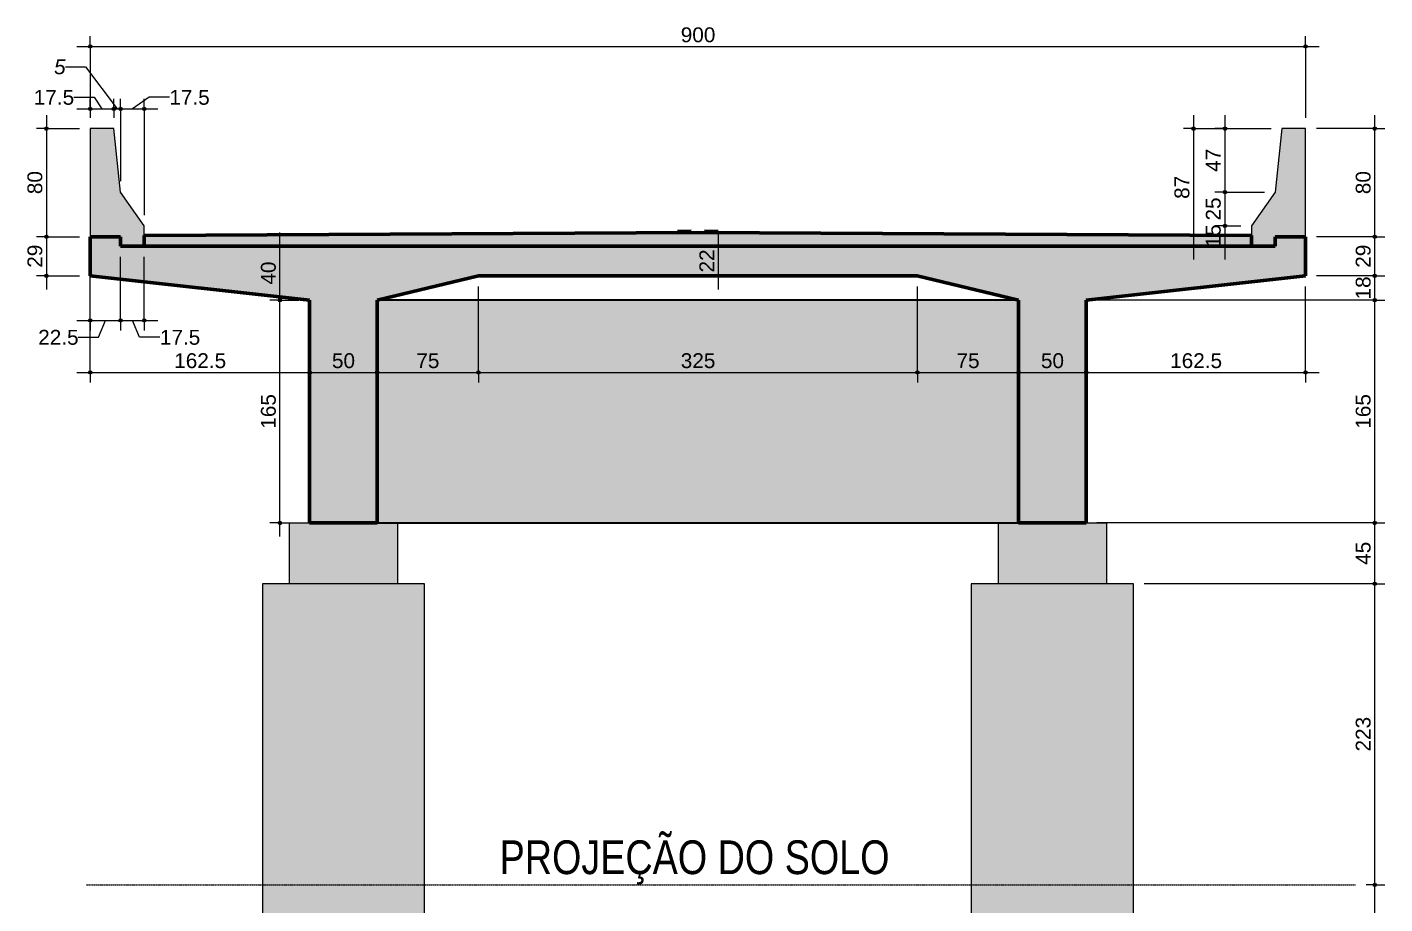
# Model space of a CAD drawing. Header units: centimetres. Extents: x -2559 to 17329, y -1156 to 2668.
# Drawn here: x 5559 to 6565, y 783 to 1432 of the extents above; entities that cross this region are included whole.
import ezdxf

# ---------------------------------------------------------------- set-up
doc = ezdxf.new("R2010")
doc.units = ezdxf.units.CM
doc.linetypes.add('_Tracejado médio', pattern=[0.3, 0.2, -0.1])
for name, color, linetype, lineweight in [('A-ANNO-DIMS', 7, 'Continuous', 9), ('A-ANNO-DIMS-50', 7, 'Continuous', 9), ('A-FLOR', 7, 'Continuous', 9), ('A-FLOR-OVHD', 7, '_Tracejado médio', 18), ('A-FLOR-PATT', 7, 'Continuous', 18), ('A-GENM', 7, 'Continuous', 9), ('A-WALL', 7, 'Continuous', 9), ('A-WALL-PATT', 7, 'Continuous', 25), ('G-ANNO-TEXT', 7, 'Continuous', 9)]:
    doc.layers.add(name, color=color, linetype=linetype, lineweight=lineweight)
doc.styles.add('Arial_B', font='arial.ttf', dxfattribs={"width": 0.8, "height": 25})
doc.styles.add('Arial_I', font='arial.ttf', dxfattribs={"height": 11})
doc.dimstyles.new('COTA_VARIÁVEL', dxfattribs={"dimscale": 30.48, "dimtxt": 11.222853, "dimasz": 0.328084, "dimexe": 0.246063, "dimexo": 0.262467, "dimgap": 0, "dimtad": 1, "dimdec": 1, "dimrnd": 0.1, "dimdsep": 46, "dimtxsty": 'Arial_I', "dimblk1": 'DOTSMALL', "dimblk2": 'DOTSMALL', "dimsah": 1, "dimcen": 0.09, "dimdle": 0.328084, "dimazin": 0, "dimtfac": 1, "dimtdec": 4, "dimtix": 1, "dimtmove": 0, "dimatfit": 3, "dimfxl": 1, "dimtvp": 1, "dimtolj": 1, "dimtzin": 0, "dimarcsym": 2})
doc.dimstyles.new('COTA_VARIÁVEL_1', dxfattribs={"dimscale": 30.48, "dimtxt": 11.222853, "dimasz": 0.328084, "dimexe": 0.246063, "dimexo": 0.262467, "dimgap": 0, "dimtad": 1, "dimdec": 1, "dimrnd": 0.1, "dimdsep": 46, "dimtxsty": 'Arial_I', "dimblk1": 'DOTSMALL', "dimblk2": 'DOTSMALL', "dimsah": 1, "dimcen": 0.09, "dimdle": 0.328084, "dimazin": 0, "dimtfac": 1, "dimtdec": 4, "dimtix": 1, "dimtmove": 1, "dimatfit": 3, "dimfxl": 1, "dimtvp": 1, "dimtolj": 1, "dimtzin": 0, "dimarcsym": 2})
pattern_1 = [(50, (1329.634, 256.45), (36.4365, -3.1877), [3.81, -41.91]), (355, (1329.634, 256.45), (-7.0485, 38.2117), [3.048, -33.528]), (100.451, (1332.67, 256.185), (29.3886, 35.0229), [3.238, -35.618]), (46.184, (1329.634, 266.61), (54.216, -8.4084), [5.715, -62.865]), (96.636, (1334.15, 265.91), (47.4805, 49.4854), [4.857, -53.427]), (351.184, (1329.634, 266.61), (47.481, 49.4846), [4.572, -50.292]), (21, (1334.714, 264.07), (30.32265, -20.4528), [3.81, -41.91]), (326, (1334.714, 264.07), (12.3607, 36.8379), [3.048, -33.528]), (71.451, (1337.24, 262.366), (42.6833, 16.3839), [3.238, -35.618]), (37.5, (1329.634, 256.451), (0.61807, 16.91082), [0.33528, -32.786, 0.33528, -33.701, -33.655]), (37.5, (1329.634, 256.451), (0.61807, 16.91082), [-67.158, 0.3353, -33.32]), (7.5, (1329.634, 256.451), (13.36414, 20.03578), [0.33528, -19.07, 0.33528, -32.024, -12.827]), (7.5, (1329.634, 256.451), (13.36414, 20.03578), [-51.765, 0.3353, -12.492]), (327.5, (1318.305, 256.451), (27.11816, -1.14606), [0.3353, -12.365, 0.3353, -39.289, -52.578]), (327.5, (1318.305, 256.451), (27.11816, -1.14606), [-52.324, 0.3353, -52.243]), (317.5, (1313.225, 256.45), (29.6258, 5.08507), [0.3353, -16.175, 0.3353, -25.979, -37.338]), (317.5, (1313.225, 256.45), (29.6258, 5.08507), [-42.824, 0.3353, -37.003])]

# ---------------------------------------------------------------- blocks, each defined once
blk = doc.blocks.new('tTB2 - tTB-1737867-CORTE B')
at = {"layer": 'A-GENM', "lineweight": 18, "true_color": 0x696969}
h = blk.add_hatch(dxfattribs=at)
h.set_pattern_fill('FP_1', color=251, style=0, pattern_type=2)
h.set_pattern_definition(pattern_1)
h.paths.add_polyline_path([(1882.2, 1270), (1882.2, 1277), (1904.7, 1277), (1904.7, 1357), (1887.2, 1357), (1882.2, 1310), (1864.7, 1285), (1864.7, 1270)])
h.paths.add_polyline_path([(1044.7, 1270), (1044.7, 1285), (1027.2, 1310), (1022.2, 1357), (1004.7, 1357), (1004.7, 1277), (1027.2, 1277), (1027.2, 1270)])
at = {"layer": 'A-GENM', "lineweight": 18}
for p, q in [((1004.7, 1357), (1004.7, 1277)), ((1022.2, 1357), (1004.7, 1357)), ((1027.2, 1310), (1022.2, 1357)), ((1887.2, 1357), (1882.2, 1310)), ((1904.7, 1357), (1887.2, 1357)), ((1904.7, 1277), (1904.7, 1357)), ((1044.7, 1285), (1027.2, 1310)), ((1882.2, 1310), (1864.7, 1285)), ((1004.7, 1277), (1027.2, 1277)), ((1027.2, 1277), (1027.2, 1270)), ((1044.7, 1270), (1044.7, 1285)), ((1864.7, 1285), (1864.7, 1270)), ((1882.2, 1270), (1882.2, 1277)), ((1882.2, 1277), (1904.7, 1277)), ((1027.2, 1270), (1044.7, 1270)), ((1864.7, 1270), (1882.2, 1270))]:
    blk.add_line(p, q, dxfattribs=at)
blk = doc.blocks.new('Modelos genéricos 7 - Modelos genéricos 3-1743157-CORTE B')
at = {"layer": 'A-GENM', "lineweight": 18, "true_color": 0x7f7f7f}
for points in [[(1688.5, 300), (1717.2, 300), (1717.2, 1020), (1657.2, 1020), (1657.2, 300), (1684.8, 300)], [(1773.3, 300), (1777.2, 300), (1777.2, 1020), (1717.2, 1020), (1717.2, 300), (1771.8, 300)]]:
    blk.add_hatch(color=8, dxfattribs=at).paths.add_polyline_path(points)
at = {"layer": 'A-GENM', "lineweight": 18}
for p, q in [((1657.2, 1020), (1657.2, 300)), ((1717.2, 1020), (1657.2, 1020)), ((1777.2, 1020), (1717.2, 1020)), ((1777.2, 300), (1777.2, 1020))]:
    blk.add_line(p, q, dxfattribs=at)
blk = doc.blocks.new('Modelos genéricos 9 - Modelos genéricos 5-1743184-CORTE B')
at = {"layer": 'A-GENM', "lineweight": 18, "true_color": 0x7f7f7f}
blk.add_hatch(color=8, dxfattribs=at).paths.add_polyline_path([(1711.3, 1020), (1757.2, 1020), (1757.2, 1065), (1677.2, 1065), (1677.2, 1020), (1708.7, 1020)])
at = {"layer": 'A-GENM', "lineweight": 18}
for p, q in [((1677.2, 1020), (1677.2, 1065)), ((1742.2, 1065), (1757.2, 1065)), ((1757.2, 1065), (1757.2, 1020))]:
    blk.add_line(p, q, dxfattribs=at)
blk = doc.blocks.new('Modelos genéricos 8 - Modelos genéricos 3-1743338-CORTE B')
at = {"layer": 'A-GENM', "lineweight": 18, "true_color": 0x7f7f7f}
for points in [[(1146.9, 300), (1192.2, 300), (1192.2, 1020), (1132.2, 1020), (1132.2, 300), (1144.3, 300)], [(1244.8, 300), (1252.2, 300), (1252.2, 1020), (1192.2, 1020), (1192.2, 300), (1242.7, 300)]]:
    blk.add_hatch(color=8, dxfattribs=at).paths.add_polyline_path(points)
at = {"layer": 'A-GENM', "lineweight": 18}
for p, q in [((1132.2, 1020), (1132.2, 300)), ((1192.2, 1020), (1132.2, 1020)), ((1252.2, 1020), (1192.2, 1020)), ((1252.2, 300), (1252.2, 1020))]:
    blk.add_line(p, q, dxfattribs=at)
blk = doc.blocks.new('Modelos genéricos 10 - Modelos genéricos 5-1743350-CORTE B')
at = {"layer": 'A-GENM', "lineweight": 18, "true_color": 0x7f7f7f}
blk.add_hatch(color=8, dxfattribs=at).paths.add_polyline_path([(1152.2, 1020), (1232.2, 1020), (1232.2, 1065), (1152.2, 1065)])
at = {"layer": 'A-GENM', "lineweight": 18}
for p, q in [((1152.2, 1065), (1167.2, 1065)), ((1152.2, 1020), (1152.2, 1065)), ((1232.2, 1065), (1232.2, 1020))]:
    blk.add_line(p, q, dxfattribs=at)
blk = doc.blocks.new('tTB6 - tTB-1754685-CORTE B')
at = {"layer": 'A-WALL', "lineweight": 25, "true_color": 0x818476}
blk.add_hatch(color=8, dxfattribs=at).paths.add_polyline_path([(1692.2, 1065), (1692.2, 1230), (1217.2, 1230), (1217.2, 1065), (1617.2, 1065)])
at = {"layer": 'A-WALL', "lineweight": 25}
for p, q in [((1692.2, 1230), (1217.2, 1230)), ((1217.2, 1065), (1692.2, 1065))]:
    blk.add_line(p, q, dxfattribs=at)
blk = doc.blocks.new('tTB1 - tTB-1754749-CORTE B')
at = {"layer": 'A-WALL-PATT', "lineweight": 18, "true_color": 0x696969}
h = blk.add_hatch(dxfattribs=at)
h.set_pattern_fill('FP_1', color=251, style=0, pattern_type=2)
h.set_pattern_definition(pattern_1)
h.paths.add_polyline_path([(1742.2, 1065), (1742.2, 1230), (1904.7, 1248), (1904.7, 1277), (1882.2, 1277), (1882.2, 1270), (1027.2, 1270), (1027.2, 1277), (1004.7, 1277), (1004.7, 1248), (1167.2, 1230), (1167.2, 1065), (1217.2, 1065), (1217.2, 1230), (1292.2, 1248), (1617.2, 1248), (1692.2, 1230), (1692.2, 1065), (1711.3, 1065)])
at = {"layer": 'A-WALL', "lineweight": 50}
for p, q in [((1027.2, 1277), (1004.7, 1277)), ((1004.7, 1277), (1004.7, 1248)), ((1027.2, 1270), (1027.2, 1277)), ((1904.7, 1277), (1882.2, 1277)), ((1882.2, 1277), (1882.2, 1270)), ((1904.7, 1248), (1904.7, 1277)), ((1474.7, 1270), (1027.2, 1270)), ((1882.2, 1270), (1474.7, 1270)), ((1004.7, 1248), (1167.2, 1230)), ((1217.2, 1230), (1292.2, 1248)), ((1292.2, 1248), (1474.7, 1248)), ((1474.7, 1248), (1617.2, 1248)), ((1617.2, 1248), (1692.2, 1230)), ((1742.2, 1230), (1904.7, 1248)), ((1167.2, 1230), (1167.2, 1065)), ((1217.2, 1065), (1217.2, 1230)), ((1692.2, 1230), (1692.2, 1065)), ((1742.2, 1065), (1742.2, 1230)), ((1167.2, 1065), (1217.2, 1065)), ((1692.2, 1065), (1742.2, 1065))]:
    blk.add_line(p, q, dxfattribs=at)
blk = doc.blocks.new('asfalto - asfalto-1759954-CORTE B')
at = {"layer": 'A-FLOR', "lineweight": 18, "true_color": 0x6b6b6b}
blk.add_hatch(color=251, dxfattribs=at).paths.add_polyline_path([(1864.7, 1270), (1864.7, 1278), (1454.7, 1280), (1044.7, 1278), (1044.7, 1270), (1459.2, 1270)])
at = {"layer": 'A-FLOR', "lineweight": 50}
for p, q in [((1454.7, 1280), (1044.7, 1278)), ((1044.7, 1278), (1044.7, 1270)), ((1864.7, 1278), (1454.7, 1280)), ((1864.7, 1270), (1864.7, 1278)), ((1044.7, 1270), (1454.7, 1270)), ((1454.7, 1270), (1864.7, 1270))]:
    blk.add_line(p, q, dxfattribs=at)
blk = doc.blocks.new('asfalto1 - asfalto-1760055-CORTE B')
at = {"layer": 'A-FLOR-PATT', "true_color": 0xffff80}
h = blk.add_hatch(color=51, dxfattribs=at)
h.paths.add_polyline_path([(1469.7, 1279.9), (1469.7, 1280.9), (1459.7, 1280.9), (1459.7, 1280)])
h.paths.add_polyline_path([(1439.7, 1279.9), (1449.7, 1280), (1449.7, 1281), (1439.7, 1280.9), (1439.7, 1280)])
at = {"layer": 'A-FLOR', "lineweight": 50}
for p, q in [((1449.7, 1281), (1439.7, 1280.9)), ((1439.7, 1280.9), (1439.7, 1279.9)), ((1439.7, 1279.9), (1449.7, 1280)), ((1449.7, 1280), (1449.7, 1281)), ((1469.7, 1280.9), (1459.7, 1281)), ((1459.7, 1281), (1459.7, 1280)), ((1459.7, 1280), (1469.7, 1279.9)), ((1469.7, 1279.9), (1469.7, 1280.9))]:
    blk.add_line(p, q, dxfattribs=at)
blk = doc.blocks.new('DIMBLOCK34-CORTE B')
at = {"layer": 'A-ANNO-DIMS-50', "true_color": 0xff0000}
h = blk.add_hatch(color=1, dxfattribs=at)
edge = h.paths.add_edge_path()
edge.add_arc((5606.1, 1417.9), 1.25, 0, 360)
h = blk.add_hatch(color=1, dxfattribs=at)
edge = h.paths.add_edge_path()
edge.add_arc((6506.1, 1417.9), 1.25, 0, 360)
at = {"layer": 'A-ANNO-DIMS-50', "color": 1, "true_color": 0xff0000}
for p, q in [((5596.1, 1417.9), (6516.1, 1417.9)), ((5606.1, 1417.9), (5606.1, 1425.4)), ((5606.1, 1417.9), (5606.1, 1365)), ((6506.1, 1417.9), (6506.1, 1425.4)), ((6506.1, 1417.9), (6506.1, 1365))]:
    blk.add_line(p, q, dxfattribs=at)
for centre in [(5606.1, 1417.9), (6506.1, 1417.9)]:
    blk.add_circle(centre, 1.25, dxfattribs=at)
at = {"layer": 'A-ANNO-DIMS-50', "color": 0, "insert": (6043.4, 1432), "char_height": 11, "width": 30.457, "attachment_point": 1, "line_spacing_factor": 0.941778, "style": 'Arial_I'}
blk.add_mtext('900', dxfattribs=at)
blk = doc.blocks.new('_DotSmall')
at = {"color": 0, "linetype": 'ByBlock', "const_width": 0.5}
blk.add_lwpolyline([(-0.0625, 0, 1), (0.0625, 0, 1)], format="xyb", close=True, dxfattribs=at)
blk = doc.blocks.new('DIMBLOCK35-CORTE B')
at = {"layer": 'A-ANNO-DIMS-50', "true_color": 0xff0000}
h = blk.add_hatch(color=1, dxfattribs=at)
edge = h.paths.add_edge_path()
edge.add_arc((5606.1, 1176.5), 1.25, 0, 360)
h = blk.add_hatch(color=1, dxfattribs=at)
edge = h.paths.add_edge_path()
edge.add_arc((5768.6, 1176.5), 1.25, 0, 360)
at = {"layer": 'A-ANNO-DIMS-50', "color": 1, "true_color": 0xff0000}
for p, q in [((5606.1, 1176.5), (5606.1, 1240)), ((5596.1, 1176.5), (5768.6, 1176.5)), ((5606.1, 1176.5), (5606.1, 1169)), ((5768.6, 1176.5), (5768.6, 1184)), ((5768.6, 1176.5), (5768.6, 1170.3))]:
    blk.add_line(p, q, dxfattribs=at)
for centre in [(5606.1, 1176.5), (5768.6, 1176.5)]:
    blk.add_circle(centre, 1.25, dxfattribs=at)
at = {"layer": 'A-ANNO-DIMS-50', "color": 0, "insert": (5668.3, 1190.7), "char_height": 11, "width": 45.789, "attachment_point": 1, "line_spacing_factor": 0.941778, "style": 'Arial_I'}
blk.add_mtext('162.5', dxfattribs=at)
blk = doc.blocks.new('DIMBLOCK36-CORTE B')
at = {"layer": 'A-ANNO-DIMS-50', "true_color": 0xff0000}
h = blk.add_hatch(color=1, dxfattribs=at)
edge = h.paths.add_edge_path()
edge.add_arc((5768.6, 1176.5), 1.25, 0, 360)
h = blk.add_hatch(color=1, dxfattribs=at)
edge = h.paths.add_edge_path()
edge.add_arc((5818.6, 1176.5), 1.25, 0, 360)
at = {"layer": 'A-ANNO-DIMS-50', "color": 1, "true_color": 0xff0000}
for p, q in [((5768.6, 1176.5), (5768.6, 1184)), ((5768.6, 1176.5), (5818.6, 1176.5)), ((5768.6, 1176.5), (5768.6, 1170.3)), ((5818.6, 1176.5), (5818.6, 1184)), ((5818.6, 1176.5), (5818.6, 1170.3))]:
    blk.add_line(p, q, dxfattribs=at)
for centre in [(5768.6, 1176.5), (5818.6, 1176.5)]:
    blk.add_circle(centre, 1.25, dxfattribs=at)
at = {"layer": 'A-ANNO-DIMS-50', "color": 0, "insert": (5785.1, 1190.7), "char_height": 11, "width": 20.305, "attachment_point": 1, "line_spacing_factor": 0.941778, "style": 'Arial_I'}
blk.add_mtext('50', dxfattribs=at)
blk = doc.blocks.new('DIMBLOCK37-CORTE B')
at = {"layer": 'A-ANNO-DIMS-50', "true_color": 0xff0000}
h = blk.add_hatch(color=1, dxfattribs=at)
edge = h.paths.add_edge_path()
edge.add_arc((5818.6, 1176.5), 1.25, 0, 360)
h = blk.add_hatch(color=1, dxfattribs=at)
edge = h.paths.add_edge_path()
edge.add_arc((5893.6, 1176.5), 1.25, 0, 360)
at = {"layer": 'A-ANNO-DIMS-50', "color": 1, "true_color": 0xff0000}
for p, q in [((5893.6, 1176.5), (5893.6, 1240)), ((5818.6, 1176.5), (5818.6, 1184)), ((5818.6, 1176.5), (5893.6, 1176.5)), ((5818.6, 1176.5), (5818.6, 1170.3)), ((5893.6, 1176.5), (5893.6, 1169))]:
    blk.add_line(p, q, dxfattribs=at)
for centre in [(5818.6, 1176.5), (5893.6, 1176.5)]:
    blk.add_circle(centre, 1.25, dxfattribs=at)
at = {"layer": 'A-ANNO-DIMS-50', "color": 0, "insert": (5847.6, 1190.7), "char_height": 11, "width": 20.305, "attachment_point": 1, "line_spacing_factor": 0.941778, "style": 'Arial_I'}
blk.add_mtext('75', dxfattribs=at)
blk = doc.blocks.new('DIMBLOCK38-CORTE B')
at = {"layer": 'A-ANNO-DIMS-50', "true_color": 0xff0000}
h = blk.add_hatch(color=1, dxfattribs=at)
edge = h.paths.add_edge_path()
edge.add_arc((5893.6, 1176.5), 1.25, 0, 360)
h = blk.add_hatch(color=1, dxfattribs=at)
edge = h.paths.add_edge_path()
edge.add_arc((6218.6, 1176.5), 1.25, 0, 360)
at = {"layer": 'A-ANNO-DIMS-50', "color": 1, "true_color": 0xff0000}
for p, q in [((5893.6, 1176.5), (5893.6, 1240)), ((6218.6, 1176.5), (6218.6, 1240)), ((5893.6, 1176.5), (6218.6, 1176.5)), ((5893.6, 1176.5), (5893.6, 1169)), ((6218.6, 1176.5), (6218.6, 1169))]:
    blk.add_line(p, q, dxfattribs=at)
for centre in [(5893.6, 1176.5), (6218.6, 1176.5)]:
    blk.add_circle(centre, 1.25, dxfattribs=at)
at = {"layer": 'A-ANNO-DIMS-50', "color": 0, "insert": (6043.4, 1190.7), "char_height": 11, "width": 30.457, "attachment_point": 1, "line_spacing_factor": 0.941778, "style": 'Arial_I'}
blk.add_mtext('325', dxfattribs=at)
blk = doc.blocks.new('DIMBLOCK39-CORTE B')
at = {"layer": 'A-ANNO-DIMS-50', "true_color": 0xff0000}
h = blk.add_hatch(color=1, dxfattribs=at)
edge = h.paths.add_edge_path()
edge.add_arc((6218.6, 1176.5), 1.25, 0, 360)
h = blk.add_hatch(color=1, dxfattribs=at)
edge = h.paths.add_edge_path()
edge.add_arc((6293.6, 1176.5), 1.25, 0, 360)
at = {"layer": 'A-ANNO-DIMS-50', "color": 1, "true_color": 0xff0000}
for p, q in [((6218.6, 1176.5), (6218.6, 1240)), ((6218.6, 1176.5), (6293.6, 1176.5)), ((6218.6, 1176.5), (6218.6, 1169)), ((6293.6, 1176.5), (6293.6, 1184)), ((6293.6, 1176.5), (6293.6, 1170.3))]:
    blk.add_line(p, q, dxfattribs=at)
for centre in [(6218.6, 1176.5), (6293.6, 1176.5)]:
    blk.add_circle(centre, 1.25, dxfattribs=at)
at = {"layer": 'A-ANNO-DIMS-50', "color": 0, "insert": (6247.6, 1190.7), "char_height": 11, "width": 20.305, "attachment_point": 1, "line_spacing_factor": 0.941778, "style": 'Arial_I'}
blk.add_mtext('75', dxfattribs=at)
blk = doc.blocks.new('DIMBLOCK40-CORTE B')
at = {"layer": 'A-ANNO-DIMS-50', "true_color": 0xff0000}
h = blk.add_hatch(color=1, dxfattribs=at)
edge = h.paths.add_edge_path()
edge.add_arc((6293.6, 1176.5), 1.25, 0, 360)
h = blk.add_hatch(color=1, dxfattribs=at)
edge = h.paths.add_edge_path()
edge.add_arc((6343.6, 1176.5), 1.25, 0, 360)
at = {"layer": 'A-ANNO-DIMS-50', "color": 1, "true_color": 0xff0000}
for p, q in [((6293.6, 1176.5), (6293.6, 1184)), ((6293.6, 1176.5), (6343.6, 1176.5)), ((6293.6, 1176.5), (6293.6, 1170.3)), ((6343.6, 1176.5), (6343.6, 1184)), ((6343.6, 1176.5), (6343.6, 1170.3))]:
    blk.add_line(p, q, dxfattribs=at)
for centre in [(6293.6, 1176.5), (6343.6, 1176.5)]:
    blk.add_circle(centre, 1.25, dxfattribs=at)
at = {"layer": 'A-ANNO-DIMS-50', "color": 0, "insert": (6310.1, 1190.7), "char_height": 11, "width": 20.305, "attachment_point": 1, "line_spacing_factor": 0.941778, "style": 'Arial_I'}
blk.add_mtext('50', dxfattribs=at)
blk = doc.blocks.new('DIMBLOCK41-CORTE B')
at = {"layer": 'A-ANNO-DIMS-50', "true_color": 0xff0000}
h = blk.add_hatch(color=1, dxfattribs=at)
edge = h.paths.add_edge_path()
edge.add_arc((6343.6, 1176.5), 1.25, 0, 360)
h = blk.add_hatch(color=1, dxfattribs=at)
edge = h.paths.add_edge_path()
edge.add_arc((6506.1, 1176.5), 1.25, 0, 360)
at = {"layer": 'A-ANNO-DIMS-50', "color": 1, "true_color": 0xff0000}
for p, q in [((6506.1, 1176.5), (6506.1, 1240)), ((6343.6, 1176.5), (6343.6, 1184)), ((6343.6, 1176.5), (6516.1, 1176.5)), ((6343.6, 1176.5), (6343.6, 1170.3)), ((6506.1, 1176.5), (6506.1, 1169))]:
    blk.add_line(p, q, dxfattribs=at)
for centre in [(6343.6, 1176.5), (6506.1, 1176.5)]:
    blk.add_circle(centre, 1.25, dxfattribs=at)
at = {"layer": 'A-ANNO-DIMS-50', "color": 0, "insert": (6405.8, 1190.7), "char_height": 11, "width": 45.789, "attachment_point": 1, "line_spacing_factor": 0.941778, "style": 'Arial_I'}
blk.add_mtext('162.5', dxfattribs=at)
blk = doc.blocks.new('DIMBLOCK42-CORTE B')
at = {"layer": 'A-ANNO-DIMS-50', "true_color": 0xff0000}
h = blk.add_hatch(color=1, dxfattribs=at)
edge = h.paths.add_edge_path()
edge.add_arc((6557.3, 1230), 1.25, 0, 360)
h = blk.add_hatch(color=1, dxfattribs=at)
edge = h.paths.add_edge_path()
edge.add_arc((6557.3, 1065), 1.25, 0, 360)
at = {"layer": 'A-ANNO-DIMS-50', "color": 1, "true_color": 0xff0000}
for p, q in [((6557.3, 1230), (6351.6, 1230)), ((6557.3, 1055), (6557.3, 1230)), ((6557.3, 1230), (6564.8, 1230)), ((6557.3, 1065), (6351.6, 1065)), ((6557.3, 1065), (6564.8, 1065))]:
    blk.add_line(p, q, dxfattribs=at)
for centre in [(6557.3, 1230), (6557.3, 1065)]:
    blk.add_circle(centre, 1.25, dxfattribs=at)
at = {"layer": 'A-ANNO-DIMS-50', "color": 0, "insert": (6543.2, 1134.8), "char_height": 11, "width": 30.457, "attachment_point": 1, "rotation": 90, "line_spacing_factor": 0.941778, "style": 'Arial_I'}
blk.add_mtext('165', dxfattribs=at)
blk = doc.blocks.new('DIMBLOCK43-CORTE B')
at = {"layer": 'A-ANNO-DIMS-50', "true_color": 0xff0000}
h = blk.add_hatch(color=1, dxfattribs=at)
edge = h.paths.add_edge_path()
edge.add_arc((6557.3, 1248), 1.25, 0, 360)
h = blk.add_hatch(color=1, dxfattribs=at)
edge = h.paths.add_edge_path()
edge.add_arc((6557.3, 1230), 1.25, 0, 360)
at = {"layer": 'A-ANNO-DIMS-50', "color": 1, "true_color": 0xff0000}
for p, q in [((6557.3, 1248), (6514.1, 1248)), ((6557.3, 1230), (6557.3, 1248)), ((6557.3, 1248), (6564.8, 1248)), ((6557.3, 1230), (6351.6, 1230)), ((6557.3, 1230), (6564.8, 1230))]:
    blk.add_line(p, q, dxfattribs=at)
for centre in [(6557.3, 1248), (6557.3, 1230)]:
    blk.add_circle(centre, 1.25, dxfattribs=at)
at = {"layer": 'A-ANNO-DIMS-50', "color": 0, "insert": (6543.2, 1230.5), "char_height": 11, "width": 20.305, "attachment_point": 1, "rotation": 90, "line_spacing_factor": 0.941778, "style": 'Arial_I'}
blk.add_mtext('18', dxfattribs=at)
blk = doc.blocks.new('DIMBLOCK44-CORTE B')
at = {"layer": 'A-ANNO-DIMS-50', "true_color": 0xff0000}
h = blk.add_hatch(color=1, dxfattribs=at)
edge = h.paths.add_edge_path()
edge.add_arc((6557.3, 1277), 1.25, 0, 360)
h = blk.add_hatch(color=1, dxfattribs=at)
edge = h.paths.add_edge_path()
edge.add_arc((6557.3, 1248), 1.25, 0, 360)
at = {"layer": 'A-ANNO-DIMS-50', "color": 1, "true_color": 0xff0000}
for p, q in [((6557.3, 1277), (6514.1, 1277)), ((6557.3, 1248), (6557.3, 1277)), ((6557.3, 1277), (6564.8, 1277)), ((6557.3, 1248), (6514.1, 1248)), ((6557.3, 1248), (6564.8, 1248))]:
    blk.add_line(p, q, dxfattribs=at)
for centre in [(6557.3, 1277), (6557.3, 1248)]:
    blk.add_circle(centre, 1.25, dxfattribs=at)
at = {"layer": 'A-ANNO-DIMS-50', "color": 0, "insert": (6543.2, 1254), "char_height": 11, "width": 20.305, "attachment_point": 1, "rotation": 90, "line_spacing_factor": 0.941778, "style": 'Arial_I'}
blk.add_mtext('29', dxfattribs=at)
blk = doc.blocks.new('DIMBLOCK45-CORTE B')
at = {"layer": 'A-ANNO-DIMS-50', "true_color": 0xff0000}
h = blk.add_hatch(color=1, dxfattribs=at)
edge = h.paths.add_edge_path()
edge.add_arc((6557.3, 1357), 1.25, 0, 360)
h = blk.add_hatch(color=1, dxfattribs=at)
edge = h.paths.add_edge_path()
edge.add_arc((6557.3, 1277), 1.25, 0, 360)
at = {"layer": 'A-ANNO-DIMS-50', "color": 1, "true_color": 0xff0000}
for p, q in [((6557.3, 1277), (6557.3, 1367)), ((6557.3, 1357), (6514.1, 1357)), ((6557.3, 1357), (6564.8, 1357)), ((6557.3, 1277), (6514.1, 1277)), ((6557.3, 1277), (6564.8, 1277))]:
    blk.add_line(p, q, dxfattribs=at)
for centre in [(6557.3, 1357), (6557.3, 1277)]:
    blk.add_circle(centre, 1.25, dxfattribs=at)
at = {"layer": 'A-ANNO-DIMS-50', "color": 0, "insert": (6543.2, 1308.5), "char_height": 11, "width": 20.305, "attachment_point": 1, "rotation": 90, "line_spacing_factor": 0.941778, "style": 'Arial_I'}
blk.add_mtext('80', dxfattribs=at)
blk = doc.blocks.new('DIMBLOCK46-CORTE B')
at = {"layer": 'A-ANNO-DIMS-50', "true_color": 0xff0000}
h = blk.add_hatch(color=1, dxfattribs=at)
edge = h.paths.add_edge_path()
edge.add_arc((6446.4, 1357), 1.25, 0, 360)
h = blk.add_hatch(color=1, dxfattribs=at)
edge = h.paths.add_edge_path()
edge.add_arc((6446.4, 1310), 1.25, 0, 360)
at = {"layer": 'A-ANNO-DIMS-50', "color": 1, "true_color": 0xff0000}
for p, q in [((6446.4, 1367), (6446.4, 1310)), ((6446.4, 1357), (6438.9, 1357)), ((6446.4, 1357), (6480.6, 1357)), ((6446.4, 1310), (6438.9, 1310)), ((6446.4, 1310), (6475.6, 1310))]:
    blk.add_line(p, q, dxfattribs=at)
for centre in [(6446.4, 1357), (6446.4, 1310)]:
    blk.add_circle(centre, 1.25, dxfattribs=at)
at = {"layer": 'A-ANNO-DIMS-50', "color": 0, "insert": (6432.2, 1325), "char_height": 11, "width": 20.305, "attachment_point": 1, "rotation": 90, "line_spacing_factor": 0.941778, "style": 'Arial_I'}
blk.add_mtext('47', dxfattribs=at)
blk = doc.blocks.new('DIMBLOCK47-CORTE B')
at = {"layer": 'A-ANNO-DIMS-50', "true_color": 0xff0000}
h = blk.add_hatch(color=1, dxfattribs=at)
edge = h.paths.add_edge_path()
edge.add_arc((6446.4, 1310), 1.25, 0, 360)
h = blk.add_hatch(color=1, dxfattribs=at)
edge = h.paths.add_edge_path()
edge.add_arc((6446.4, 1285), 1.25, 0, 360)
at = {"layer": 'A-ANNO-DIMS-50', "color": 1, "true_color": 0xff0000}
for p, q in [((6446.4, 1310), (6438.9, 1310)), ((6446.4, 1310), (6446.4, 1285)), ((6446.4, 1310), (6475.6, 1310)), ((6446.4, 1285), (6438.9, 1285)), ((6446.4, 1285), (6458.1, 1285))]:
    blk.add_line(p, q, dxfattribs=at)
for centre in [(6446.4, 1310), (6446.4, 1285)]:
    blk.add_circle(centre, 1.25, dxfattribs=at)
at = {"layer": 'A-ANNO-DIMS-50', "color": 0, "insert": (6432.2, 1289), "char_height": 11, "width": 20.305, "attachment_point": 1, "rotation": 90, "line_spacing_factor": 0.941778, "style": 'Arial_I'}
blk.add_mtext('25', dxfattribs=at)
blk = doc.blocks.new('DIMBLOCK48-CORTE B')
at = {"layer": 'A-ANNO-DIMS-50', "true_color": 0xff0000}
h = blk.add_hatch(color=1, dxfattribs=at)
edge = h.paths.add_edge_path()
edge.add_arc((6446.4, 1285), 1.25, 0, 360)
h = blk.add_hatch(color=1, dxfattribs=at)
edge = h.paths.add_edge_path()
edge.add_arc((6446.4, 1270), 1.25, 0, 360)
at = {"layer": 'A-ANNO-DIMS-50', "color": 1, "true_color": 0xff0000}
for p, q in [((6446.4, 1285), (6438.9, 1285)), ((6446.4, 1285), (6446.4, 1260)), ((6446.4, 1285), (6458.1, 1285)), ((6446.4, 1270), (6440.1, 1270)), ((6446.4, 1270), (6453.9, 1270))]:
    blk.add_line(p, q, dxfattribs=at)
for centre in [(6446.4, 1285), (6446.4, 1270)]:
    blk.add_circle(centre, 1.25, dxfattribs=at)
at = {"layer": 'A-ANNO-DIMS-50', "color": 0, "insert": (6432.2, 1269), "char_height": 11, "width": 20.305, "attachment_point": 1, "rotation": 90, "line_spacing_factor": 0.941778, "style": 'Arial_I'}
blk.add_mtext('15', dxfattribs=at)
blk = doc.blocks.new('DIMBLOCK49-CORTE B')
at = {"layer": 'A-ANNO-DIMS-50', "true_color": 0xff0000}
h = blk.add_hatch(color=1, dxfattribs=at)
edge = h.paths.add_edge_path()
edge.add_arc((5606.1, 1371.6), 1.25, 0, 360)
h = blk.add_hatch(color=1, dxfattribs=at)
edge = h.paths.add_edge_path()
edge.add_arc((5623.6, 1371.6), 1.25, 0, 360)
at = {"layer": 'A-ANNO-DIMS-50', "color": 1, "true_color": 0xff0000}
for p, q in [((5594, 1380.2), (5609, 1380.2)), ((5606.1, 1371.6), (5606.1, 1379.1)), ((5609, 1380.2), (5614.8, 1371.6)), ((5623.6, 1371.6), (5623.6, 1379.1)), ((5596.1, 1371.6), (5623.6, 1371.6)), ((5606.1, 1371.6), (5606.1, 1365)), ((5623.6, 1371.6), (5623.6, 1365))]:
    blk.add_line(p, q, dxfattribs=at)
for centre in [(5606.1, 1371.6), (5623.6, 1371.6)]:
    blk.add_circle(centre, 1.25, dxfattribs=at)
at = {"layer": 'A-ANNO-DIMS-50', "color": 0, "insert": (5564.3, 1385.7), "char_height": 11, "width": 35.637, "attachment_point": 1, "line_spacing_factor": 0.941778, "style": 'Arial_I'}
blk.add_mtext('17.5', dxfattribs=at)
blk = doc.blocks.new('DIMBLOCK50-CORTE B')
at = {"layer": 'A-ANNO-DIMS-50', "true_color": 0xff0000}
h = blk.add_hatch(color=1, dxfattribs=at)
edge = h.paths.add_edge_path()
edge.add_arc((5623.6, 1371.6), 1.25, 0, 360)
h = blk.add_hatch(color=1, dxfattribs=at)
edge = h.paths.add_edge_path()
edge.add_arc((5628.6, 1371.6), 1.25, 0, 360)
at = {"layer": 'A-ANNO-DIMS-50', "color": 1, "true_color": 0xff0000}
for p, q in [((5587.7, 1402.8), (5602.7, 1402.8)), ((5602.7, 1402.8), (5626.1, 1371.6)), ((5623.6, 1371.6), (5623.6, 1379.1)), ((5628.6, 1371.6), (5628.6, 1379.1)), ((5623.6, 1371.6), (5628.6, 1371.6)), ((5623.6, 1371.6), (5623.6, 1365)), ((5628.6, 1371.6), (5628.6, 1318))]:
    blk.add_line(p, q, dxfattribs=at)
for centre in [(5623.6, 1371.6), (5628.6, 1371.6)]:
    blk.add_circle(centre, 1.25, dxfattribs=at)
at = {"layer": 'A-ANNO-DIMS-50', "color": 0, "insert": (5579.3, 1408.3), "char_height": 11, "width": 10.152, "attachment_point": 1, "line_spacing_factor": 0.941778, "style": 'Arial_I'}
blk.add_mtext('\\fArial|b0|i1|c0|p34|;5', dxfattribs=at)
blk = doc.blocks.new('DIMBLOCK51-CORTE B')
at = {"layer": 'A-ANNO-DIMS-50', "true_color": 0xff0000}
h = blk.add_hatch(color=1, dxfattribs=at)
edge = h.paths.add_edge_path()
edge.add_arc((5628.6, 1371.6), 1.25, 0, 360)
h = blk.add_hatch(color=1, dxfattribs=at)
edge = h.paths.add_edge_path()
edge.add_arc((5646.1, 1371.6), 1.25, 0, 360)
at = {"layer": 'A-ANNO-DIMS-50', "color": 1, "true_color": 0xff0000}
for p, q in [((5628.6, 1371.6), (5628.6, 1379.1)), ((5649.7, 1380.2), (5637.3, 1371.6)), ((5646.1, 1371.6), (5646.1, 1379.1)), ((5664.7, 1380.2), (5649.7, 1380.2)), ((5628.6, 1371.6), (5656.1, 1371.6)), ((5628.6, 1371.6), (5628.6, 1318)), ((5646.1, 1371.6), (5646.1, 1293))]:
    blk.add_line(p, q, dxfattribs=at)
for centre in [(5628.6, 1371.6), (5646.1, 1371.6)]:
    blk.add_circle(centre, 1.25, dxfattribs=at)
at = {"layer": 'A-ANNO-DIMS-50', "color": 0, "insert": (5664.7, 1385.7), "char_height": 11, "width": 35.637, "attachment_point": 1, "line_spacing_factor": 0.941778, "style": 'Arial_I'}
blk.add_mtext('17.5', dxfattribs=at)
blk = doc.blocks.new('DIMBLOCK52-CORTE B')
at = {"layer": 'A-ANNO-DIMS-50', "true_color": 0xff0000}
h = blk.add_hatch(color=1, dxfattribs=at)
edge = h.paths.add_edge_path()
edge.add_arc((6423.1, 1357), 1.25, 0, 360)
h = blk.add_hatch(color=1, dxfattribs=at)
edge = h.paths.add_edge_path()
edge.add_arc((6423.1, 1270), 1.25, 0, 360)
at = {"layer": 'A-ANNO-DIMS-50', "color": 1, "true_color": 0xff0000}
for p, q in [((6423.1, 1367), (6423.1, 1260)), ((6423.1, 1357), (6415.6, 1357)), ((6423.1, 1357), (6480.6, 1357)), ((6423.1, 1270), (6416.8, 1270)), ((6423.1, 1270), (6430.6, 1270))]:
    blk.add_line(p, q, dxfattribs=at)
for centre in [(6423.1, 1357), (6423.1, 1270)]:
    blk.add_circle(centre, 1.25, dxfattribs=at)
at = {"layer": 'A-ANNO-DIMS-50', "color": 0, "insert": (6409, 1305), "char_height": 11, "width": 20.305, "attachment_point": 1, "rotation": 90, "line_spacing_factor": 0.941778, "style": 'Arial_I'}
blk.add_mtext('87', dxfattribs=at)
blk = doc.blocks.new('DIMBLOCK53-CORTE B')
at = {"layer": 'A-ANNO-DIMS-50', "true_color": 0xff0000}
h = blk.add_hatch(color=1, dxfattribs=at)
edge = h.paths.add_edge_path()
edge.add_arc((5606.1, 1215), 1.25, 0, 360)
h = blk.add_hatch(color=1, dxfattribs=at)
edge = h.paths.add_edge_path()
edge.add_arc((5628.6, 1215), 1.25, 0, 360)
at = {"layer": 'A-ANNO-DIMS-50', "color": 1, "true_color": 0xff0000}
for p, q in [((5606.1, 1215), (5606.1, 1269)), ((5628.6, 1215), (5628.6, 1262)), ((5596.1, 1215), (5628.6, 1215)), ((5606.1, 1215), (5606.1, 1207.5)), ((5612.3, 1202.5), (5617.3, 1215)), ((5628.6, 1215), (5628.6, 1207.5)), ((5597.3, 1202.5), (5612.3, 1202.5))]:
    blk.add_line(p, q, dxfattribs=at)
for centre in [(5606.1, 1215), (5628.6, 1215)]:
    blk.add_circle(centre, 1.25, dxfattribs=at)
at = {"layer": 'A-ANNO-DIMS-50', "color": 0, "insert": (5567.6, 1208), "char_height": 11, "width": 35.637, "attachment_point": 1, "line_spacing_factor": 0.941778, "style": 'Arial_I'}
blk.add_mtext('22.5', dxfattribs=at)
blk = doc.blocks.new('DIMBLOCK54-CORTE B')
at = {"layer": 'A-ANNO-DIMS-50', "true_color": 0xff0000}
h = blk.add_hatch(color=1, dxfattribs=at)
edge = h.paths.add_edge_path()
edge.add_arc((5628.6, 1215), 1.25, 0, 360)
h = blk.add_hatch(color=1, dxfattribs=at)
edge = h.paths.add_edge_path()
edge.add_arc((5646.1, 1215), 1.25, 0, 360)
at = {"layer": 'A-ANNO-DIMS-50', "color": 1, "true_color": 0xff0000}
for p, q in [((5628.6, 1215), (5628.6, 1262)), ((5646.1, 1215), (5646.1, 1262)), ((5628.6, 1215), (5656.1, 1215)), ((5628.6, 1215), (5628.6, 1207.5)), ((5642.7, 1202.5), (5637.3, 1215)), ((5646.1, 1215), (5646.1, 1207.5)), ((5657.7, 1202.5), (5642.7, 1202.5))]:
    blk.add_line(p, q, dxfattribs=at)
for centre in [(5628.6, 1215), (5646.1, 1215)]:
    blk.add_circle(centre, 1.25, dxfattribs=at)
at = {"layer": 'A-ANNO-DIMS-50', "color": 0, "insert": (5657.7, 1208), "char_height": 11, "width": 35.637, "attachment_point": 1, "line_spacing_factor": 0.941778, "style": 'Arial_I'}
blk.add_mtext('17.5', dxfattribs=at)
blk = doc.blocks.new('DIMBLOCK55-CORTE B')
at = {"layer": 'A-ANNO-DIMS-50', "true_color": 0xff0000}
h = blk.add_hatch(color=1, dxfattribs=at)
edge = h.paths.add_edge_path()
edge.add_arc((5573.7, 1357), 1.25, 0, 360)
h = blk.add_hatch(color=1, dxfattribs=at)
edge = h.paths.add_edge_path()
edge.add_arc((5573.7, 1277), 1.25, 0, 360)
at = {"layer": 'A-ANNO-DIMS-50', "color": 1, "true_color": 0xff0000}
for p, q in [((5573.7, 1367), (5573.7, 1277)), ((5573.7, 1357), (5566.2, 1357)), ((5573.7, 1357), (5598.1, 1357)), ((5573.7, 1277), (5566.2, 1277)), ((5573.7, 1277), (5598.1, 1277))]:
    blk.add_line(p, q, dxfattribs=at)
for centre in [(5573.7, 1357), (5573.7, 1277)]:
    blk.add_circle(centre, 1.25, dxfattribs=at)
at = {"layer": 'A-ANNO-DIMS-50', "color": 0, "insert": (5559.6, 1308.5), "char_height": 11, "width": 20.305, "attachment_point": 1, "rotation": 90, "line_spacing_factor": 0.941778, "style": 'Arial_I'}
blk.add_mtext('80', dxfattribs=at)
blk = doc.blocks.new('DIMBLOCK56-CORTE B')
at = {"layer": 'A-ANNO-DIMS-50', "true_color": 0xff0000}
h = blk.add_hatch(color=1, dxfattribs=at)
edge = h.paths.add_edge_path()
edge.add_arc((5573.7, 1277), 1.25, 0, 360)
h = blk.add_hatch(color=1, dxfattribs=at)
edge = h.paths.add_edge_path()
edge.add_arc((5573.7, 1248), 1.25, 0, 360)
at = {"layer": 'A-ANNO-DIMS-50', "color": 1, "true_color": 0xff0000}
for p, q in [((5573.7, 1277), (5566.2, 1277)), ((5573.7, 1277), (5573.7, 1238)), ((5573.7, 1277), (5598.1, 1277)), ((5573.7, 1248), (5566.2, 1248)), ((5573.7, 1248), (5598.1, 1248))]:
    blk.add_line(p, q, dxfattribs=at)
for centre in [(5573.7, 1277), (5573.7, 1248)]:
    blk.add_circle(centre, 1.25, dxfattribs=at)
at = {"layer": 'A-ANNO-DIMS-50', "color": 0, "insert": (5559.6, 1254), "char_height": 11, "width": 20.305, "attachment_point": 1, "rotation": 90, "line_spacing_factor": 0.941778, "style": 'Arial_I'}
blk.add_mtext('29', dxfattribs=at)
blk = doc.blocks.new('DIMBLOCK57-CORTE B')
at = {"layer": 'A-ANNO-DIMS-50', "true_color": 0xff0000}
h = blk.add_hatch(color=1, dxfattribs=at)
edge = h.paths.add_edge_path()
edge.add_arc((5746.6, 1230), 1.25, 0, 360)
h = blk.add_hatch(color=1, dxfattribs=at)
edge = h.paths.add_edge_path()
edge.add_arc((5746.6, 1065), 1.25, 0, 360)
at = {"layer": 'A-ANNO-DIMS-50', "color": 1, "true_color": 0xff0000}
for p, q in [((5746.6, 1230), (5739.1, 1230)), ((5746.6, 1055), (5746.6, 1230)), ((5746.6, 1230), (5760.6, 1230)), ((5746.6, 1065), (5739.1, 1065)), ((5746.6, 1065), (5760.6, 1065))]:
    blk.add_line(p, q, dxfattribs=at)
for centre in [(5746.6, 1230), (5746.6, 1065)]:
    blk.add_circle(centre, 1.25, dxfattribs=at)
at = {"layer": 'A-ANNO-DIMS-50', "color": 0, "insert": (5732.5, 1134.8), "char_height": 11, "width": 30.457, "attachment_point": 1, "rotation": 90, "line_spacing_factor": 0.941778, "style": 'Arial_I'}
blk.add_mtext('165', dxfattribs=at)
blk = doc.blocks.new('DIMBLOCK58-CORTE B')
at = {"layer": 'A-ANNO-DIMS-50', "true_color": 0xff0000}
h = blk.add_hatch(color=1, dxfattribs=at)
edge = h.paths.add_edge_path()
edge.add_arc((5746.6, 1270), 1.25, 0, 360)
h = blk.add_hatch(color=1, dxfattribs=at)
edge = h.paths.add_edge_path()
edge.add_arc((5746.6, 1230), 1.25, 0, 360)
at = {"layer": 'A-ANNO-DIMS-50', "color": 1, "true_color": 0xff0000}
for p, q in [((5746.6, 1230), (5746.6, 1280)), ((5746.6, 1270), (5739.1, 1270)), ((5746.6, 1270), (5752.8, 1270)), ((5746.6, 1230), (5739.1, 1230)), ((5746.6, 1230), (5760.6, 1230))]:
    blk.add_line(p, q, dxfattribs=at)
for centre in [(5746.6, 1270), (5746.6, 1230)]:
    blk.add_circle(centre, 1.25, dxfattribs=at)
at = {"layer": 'A-ANNO-DIMS-50', "color": 0, "insert": (5732.5, 1241.5), "char_height": 11, "width": 20.305, "attachment_point": 1, "rotation": 90, "line_spacing_factor": 0.941778, "style": 'Arial_I'}
blk.add_mtext('40', dxfattribs=at)
blk = doc.blocks.new('DIMBLOCK59-CORTE B')
at = {"layer": 'A-ANNO-DIMS-50', "true_color": 0xff0000}
h = blk.add_hatch(color=1, dxfattribs=at)
edge = h.paths.add_edge_path()
edge.add_arc((6071.3, 1270), 1.25, 0, 360)
h = blk.add_hatch(color=1, dxfattribs=at)
edge = h.paths.add_edge_path()
edge.add_arc((6071.3, 1248), 1.25, 0, 360)
at = {"layer": 'A-ANNO-DIMS-50', "color": 1, "true_color": 0xff0000}
for p, q in [((6071.3, 1238), (6071.3, 1280)), ((6071.3, 1270), (6063.8, 1270)), ((6071.3, 1270), (6077.5, 1270)), ((6071.3, 1248), (6063.8, 1248)), ((6071.3, 1248), (6077.5, 1248))]:
    blk.add_line(p, q, dxfattribs=at)
for centre in [(6071.3, 1270), (6071.3, 1248)]:
    blk.add_circle(centre, 1.25, dxfattribs=at)
at = {"layer": 'A-ANNO-DIMS-50', "color": 0, "insert": (6057.2, 1250.5), "char_height": 11, "width": 20.305, "attachment_point": 1, "rotation": 90, "line_spacing_factor": 0.941778, "style": 'Arial_I'}
blk.add_mtext('22', dxfattribs=at)
blk = doc.blocks.new('DIMBLOCK60-CORTE B')
at = {"layer": 'A-ANNO-DIMS-50', "true_color": 0xff0000}
h = blk.add_hatch(color=1, dxfattribs=at)
edge = h.paths.add_edge_path()
edge.add_arc((6557.3, 797), 1.25, 0, 360)
h = blk.add_hatch(color=1, dxfattribs=at)
edge = h.paths.add_edge_path()
edge.add_arc((6557.3, 165), 1.25, 0, 360)
at = {"layer": 'A-ANNO-DIMS-50', "color": 1, "true_color": 0xff0000}
for p, q in [((6557.3, 797), (6551, 797)), ((6557.3, 155), (6557.3, 797)), ((6557.3, 797), (6564.8, 797)), ((6557.3, 165), (6476.6, 165)), ((6557.3, 165), (6564.8, 165))]:
    blk.add_line(p, q, dxfattribs=at)
for centre in [(6557.3, 797), (6557.3, 165)]:
    blk.add_circle(centre, 1.25, dxfattribs=at)
at = {"layer": 'A-ANNO-DIMS-50', "color": 0, "insert": (6543.2, 468.3), "char_height": 11, "width": 30.457, "attachment_point": 1, "rotation": 90, "line_spacing_factor": 0.941778, "style": 'Arial_I'}
blk.add_mtext('632', dxfattribs=at)
blk = doc.blocks.new('DIMBLOCK61-CORTE B')
at = {"layer": 'A-ANNO-DIMS-50', "true_color": 0xff0000}
h = blk.add_hatch(color=1, dxfattribs=at)
edge = h.paths.add_edge_path()
edge.add_arc((6557.3, 1020), 1.25, 0, 360)
h = blk.add_hatch(color=1, dxfattribs=at)
edge = h.paths.add_edge_path()
edge.add_arc((6557.3, 797), 1.25, 0, 360)
at = {"layer": 'A-ANNO-DIMS-50', "color": 1, "true_color": 0xff0000}
for p, q in [((6557.3, 1020), (6386.6, 1020)), ((6557.3, 797), (6557.3, 1020)), ((6557.3, 1020), (6564.8, 1020)), ((6557.3, 797), (6551, 797)), ((6557.3, 797), (6564.8, 797))]:
    blk.add_line(p, q, dxfattribs=at)
for centre in [(6557.3, 1020), (6557.3, 797)]:
    blk.add_circle(centre, 1.25, dxfattribs=at)
at = {"layer": 'A-ANNO-DIMS-50', "color": 0, "insert": (6543.2, 895.8), "char_height": 11, "width": 30.457, "attachment_point": 1, "rotation": 90, "line_spacing_factor": 0.941778, "style": 'Arial_I'}
blk.add_mtext('223', dxfattribs=at)
blk = doc.blocks.new('DIMBLOCK62-CORTE B')
at = {"layer": 'A-ANNO-DIMS-50', "true_color": 0xff0000}
h = blk.add_hatch(color=1, dxfattribs=at)
edge = h.paths.add_edge_path()
edge.add_arc((6557.3, 1065), 1.25, 0, 360)
h = blk.add_hatch(color=1, dxfattribs=at)
edge = h.paths.add_edge_path()
edge.add_arc((6557.3, 1020), 1.25, 0, 360)
at = {"layer": 'A-ANNO-DIMS-50', "color": 1, "true_color": 0xff0000}
for p, q in [((6557.3, 1020), (6557.3, 1075)), ((6557.3, 1065), (6351.6, 1065)), ((6557.3, 1065), (6564.8, 1065)), ((6557.3, 1020), (6386.6, 1020)), ((6557.3, 1020), (6564.8, 1020))]:
    blk.add_line(p, q, dxfattribs=at)
for centre in [(6557.3, 1065), (6557.3, 1020)]:
    blk.add_circle(centre, 1.25, dxfattribs=at)
at = {"layer": 'A-ANNO-DIMS-50', "color": 0, "insert": (6543.2, 1034), "char_height": 11, "width": 20.305, "attachment_point": 1, "rotation": 90, "line_spacing_factor": 0.941778, "style": 'Arial_I'}
blk.add_mtext('45', dxfattribs=at)

msp = doc.modelspace()

# ---------------------------------------------------------------- linework, layer by layer
at = {"layer": 'A-FLOR-OVHD'}
msp.add_line((5602.98, 797), (6542.98, 797), dxfattribs=at)

# ---------------------------------------------------------------- block references
at = {"layer": 'A-FLOR', "lineweight": 18}
for name in ['asfalto - asfalto-1759954-CORTE B', 'asfalto1 - asfalto-1760055-CORTE B']:
    msp.add_blockref(name, (4601.37, 0), dxfattribs=at)
at = {"layer": 'A-GENM', "lineweight": 18}
for name in ['tTB2 - tTB-1737867-CORTE B', 'Modelos genéricos 10 - Modelos genéricos 5-1743350-CORTE B', 'Modelos genéricos 9 - Modelos genéricos 5-1743184-CORTE B', 'Modelos genéricos 8 - Modelos genéricos 3-1743338-CORTE B', 'Modelos genéricos 7 - Modelos genéricos 3-1743157-CORTE B']:
    msp.add_blockref(name, (4601.37, 0), dxfattribs=at)
at = {"layer": 'A-WALL', "lineweight": 25}
for name in ['tTB1 - tTB-1754749-CORTE B', 'tTB6 - tTB-1754685-CORTE B']:
    msp.add_blockref(name, (4601.37, 0), dxfattribs=at)

# ---------------------------------------------------------------- texts
at = {"layer": 'G-ANNO-TEXT', "insert": (5909.27, 829.99), "char_height": 25, "width": 359.4767, "attachment_point": 1, "style": 'Arial_B'}
msp.add_mtext('PROJEÇÃO DO SOLO', dxfattribs=at)

# ---------------------------------------------------------------- dimensions: what is measured, and where the dimension line sits
at = {"layer": 'A-ANNO-DIMS', "color": 1, "true_color": 0xff0000}
for base, p1, p2, override, picture, middle in [((6506.1, 1417.89), (5606.1, 1357), (6506.1, 1357), {"dimpost": '<>', "dimfxl": 900}, 'DIMBLOCK34-CORTE B', (6056.1, 1423.5)), ((5768.6, 1176.55), (5606.1, 1248), (5768.6, 1178.31), {"dimpost": '<>', "dimfxl": 176.814132}, 'DIMBLOCK35-CORTE B', (5687.35, 1182.16)), ((5893.6, 1176.55), (5818.6, 1178.31), (5893.6, 1248), {"dimpost": '<>', "dimfxl": 102.378108}, 'DIMBLOCK37-CORTE B', (5856.1, 1182.14)), ((6218.6, 1176.55), (5893.6, 1248), (6218.6, 1248), {"dimpost": '<>', "dimfxl": 325}, 'DIMBLOCK38-CORTE B', (6056.1, 1182.16)), ((6293.6, 1176.55), (6218.6, 1248), (6293.6, 1178.31), {"dimpost": '<>', "dimfxl": 102.378108}, 'DIMBLOCK39-CORTE B', (6256.1, 1182.14)), ((6506.1, 1176.55), (6343.59, 1178.31), (6506.1, 1248), {"dimpost": '<>', "dimfxl": 176.814132}, 'DIMBLOCK41-CORTE B', (6424.84, 1182.16)), ((5818.6, 1176.55), (5768.6, 1178.31), (5818.6, 1178.31), {"dimpost": '<>', "dimfxl": 49.997815}, 'DIMBLOCK36-CORTE B', (5793.6, 1182.16)), ((6343.59, 1176.55), (6293.6, 1178.31), (6343.59, 1178.31), {"dimpost": '<>', "dimfxl": 49.997815}, 'DIMBLOCK40-CORTE B', (6318.59, 1182.16))]:
    dim = msp.add_linear_dim(base=base, p1=p1, p2=p2, dimstyle='COTA_VARIÁVEL', override=override, dxfattribs=at)
    dim.commit()
    dim.dimension.update_dxf_attribs({"geometry": picture, "text_midpoint": middle})
for base, p1, p2, override, picture, middle in [((5628.6, 1371.56), (5623.6, 1357), (5628.6, 1310), {"dimpost": '<>', "dimfxl": 47.265209}, 'DIMBLOCK50-CORTE B', (5584.33, 1400.98)), ((5623.6, 1371.56), (5606.1, 1357), (5623.6, 1357), {"dimpost": '<>', "dimfxl": 17.5}, 'DIMBLOCK49-CORTE B', (5582.11, 1378.34)), ((5646.1, 1371.56), (5628.6, 1310), (5646.1, 1285), {"dimpost": '<>', "dimfxl": 30.516389}, 'DIMBLOCK51-CORTE B', (5682.53, 1378.34)), ((5628.6, 1214.97), (5606.1, 1277), (5628.6, 1270), {"dimpost": '<>', "dimfxl": 23.563743}, 'DIMBLOCK53-CORTE B', (5585.43, 1200.68)), ((5646.1, 1214.97), (5628.6, 1270), (5646.1, 1270), {"dimpost": '<>', "dimfxl": 17.5}, 'DIMBLOCK54-CORTE B', (5675.54, 1200.68))]:
    dim = msp.add_linear_dim(base=base, p1=p1, p2=p2, dimstyle='COTA_VARIÁVEL_1', override=override, dxfattribs=at)
    dim.commit()
    dim.dimension.update_dxf_attribs({"geometry": picture, "text_midpoint": middle, "dimtype": 160})
for base, p1, p2, override, picture, middle in [((5573.67, 1277), (5606.1, 1357), (5606.1, 1277), {"dimpost": '<>', "dimfxl": 80}, 'DIMBLOCK55-CORTE B', (5568.05, 1317)), ((6423.06, 1270), (6488.6, 1357), (6424.83, 1270), {"dimpost": '<>', "dimfxl": 107.864633}, 'DIMBLOCK52-CORTE B', (6417.44, 1313.5)), ((6446.35, 1310), (6488.6, 1357), (6483.6, 1310), {"dimpost": '<>', "dimfxl": 47.265209}, 'DIMBLOCK46-CORTE B', (6440.85, 1333.5)), ((6557.28, 1357), (6506.1, 1277), (6506.1, 1357), {"dimpost": '<>', "dimfxl": 80}, 'DIMBLOCK45-CORTE B', (6551.66, 1317)), ((6446.35, 1285), (6483.6, 1310), (6466.1, 1285), {"dimpost": '<>', "dimfxl": 30.516389}, 'DIMBLOCK47-CORTE B', (6440.74, 1297.5)), ((6446.35, 1270), (6466.1, 1285), (6448.12, 1270), {"dimpost": '<>', "dimfxl": 23.411616}, 'DIMBLOCK48-CORTE B', (6440.74, 1277.5)), ((5573.67, 1248), (5606.1, 1277), (5606.1, 1248), {"dimpost": '<>', "dimfxl": 29}, 'DIMBLOCK56-CORTE B', (5568.06, 1262.5)), ((5746.61, 1270), (5768.6, 1230), (5744.84, 1270), {"dimpost": '<>', "dimfxl": 46.521767}, 'DIMBLOCK58-CORTE B', (5740.99, 1250)), ((6071.29, 1270), (6069.52, 1248), (6069.52, 1270), {"dimpost": '<>', "dimfxl": 22}, 'DIMBLOCK59-CORTE B', (6065.76, 1259)), ((6557.28, 1277), (6506.1, 1248), (6506.1, 1277), {"dimpost": '<>', "dimfxl": 29}, 'DIMBLOCK44-CORTE B', (6551.66, 1262.5)), ((6557.28, 1248), (6343.59, 1230), (6506.1, 1248), {"dimpost": '<>', "dimfxl": 163.496055}, 'DIMBLOCK43-CORTE B', (6551.66, 1239)), ((5746.61, 1230), (5768.6, 1065), (5768.6, 1230), {"dimpost": '<>', "dimfxl": 165}, 'DIMBLOCK57-CORTE B', (5740.99, 1147.5)), ((6557.28, 1230), (6343.59, 1065), (6343.59, 1230), {"dimpost": '<>', "dimfxl": 165}, 'DIMBLOCK42-CORTE B', (6551.66, 1147.5)), ((6557.28, 1065), (6378.6, 1020), (6343.59, 1065), {"dimpost": '<>', "dimfxl": 57.010113}, 'DIMBLOCK62-CORTE B', (6551.69, 1042.5)), ((6557.28, 1020), (6542.98, 797), (6378.6, 1020), {"dimpost": '<>', "dimfxl": 277.043091}, 'DIMBLOCK61-CORTE B', (6551.66, 908.5)), ((6557.28, 797), (6468.6, 165), (6542.98, 797), {"dimpost": '<>', "dimfxl": 636.362933}, 'DIMBLOCK60-CORTE B', (6551.66, 481))]:
    dim = msp.add_linear_dim(base=base, p1=p1, p2=p2, angle=90, dimstyle='COTA_VARIÁVEL', override=override, dxfattribs=at)
    dim.commit()
    dim.dimension.update_dxf_attribs({"geometry": picture, "text_midpoint": middle})

doc.saveas('drawing.dxf')
